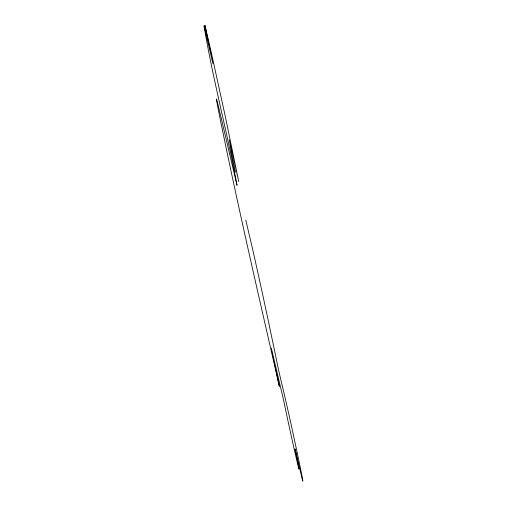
<?xml version="1.0" encoding="UTF-8"?>
<svg xmlns="http://www.w3.org/2000/svg" width="507" height="507" viewBox="0 0 507 507"><rect width="100%" height="100%" fill="white"/><g stroke="black" fill="none" stroke-linecap="round" stroke-linejoin="round"><path stroke-width="0.76" d="M245.794 220.171L250.243 239.057A70.283 0.818 77.8 0 1 271.118 334.189L279.11 372.436L285.035 397.615A46.853 0.545 77.8 0 1 298.953 461.04A46.853 0.545 77.8 0 1 301.019 474.108L295.087 448.929A46.853 0.545 77.8 0 1 297.153 461.997A46.853 0.545 77.8 0 1 283.229 398.572L271.378 348.214L279.363 386.461C259.857 300.892 239.938 215.405 222.326 129.412A70.283 0.818 77.8 0 1 219.233 109.81L237.016 185.347C227.263 131.94 212.845 79.415 204.023 25.832L212.921 63.597L204.929 25.35L210.855 50.529L224.772 113.955L238.765 181.62L229.348 139.85L231.414 152.918L235.406 172.038"/></g></svg>
